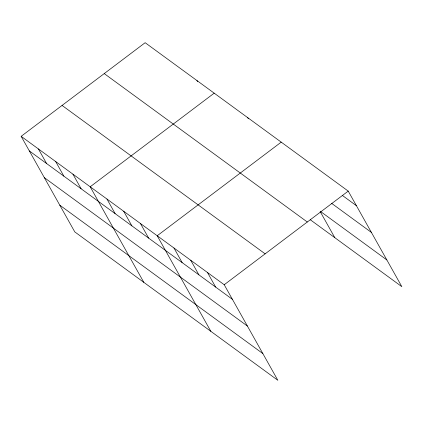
<?xml version="1.0" encoding="UTF-8"?>
<svg xmlns="http://www.w3.org/2000/svg" width="423" height="423" viewBox="0 0 423 423"><rect width="100%" height="100%" fill="white"/><g stroke="black" fill="none" stroke-linecap="round" stroke-linejoin="round"><path stroke-width="0.63" d="M21.15 136.328L224.222 284.737L277.848 380.298L74.776 231.889L21.15 136.328L145.152 42.702L348.224 191.111L401.85 286.672L310.228 219.711M214.197 93.16L90.194 186.786L143.82 282.347M281.21 142.139L157.208 235.764L210.834 331.32M224.222 284.737L348.224 191.111M342.276 195.373L356.415 205.705M331.616 203.341L371.405 232.423M320.888 211.743L386.855 259.955M104.232 73.597L307.304 222.006M62.07 105.433L265.142 253.842M29.34 150.921L232.407 299.331M44.33 177.639L247.402 326.048M59.78 205.166L262.852 353.58M320.163 211.548L334.836 237.7M247.704 117.647L248.333 118.773M196.938 80.544L197.567 81.671M207.466 272.491L215.656 287.085M190.715 260.251L198.9 274.839M173.959 248.005L182.149 262.598M140.452 223.518L148.642 238.112M123.701 211.273L131.886 225.866M106.945 199.032L115.135 213.62M72.93 174.17L81.121 188.764M55.672 161.56L63.862 176.148M38.408 148.944L46.599 163.532"/></g></svg>
